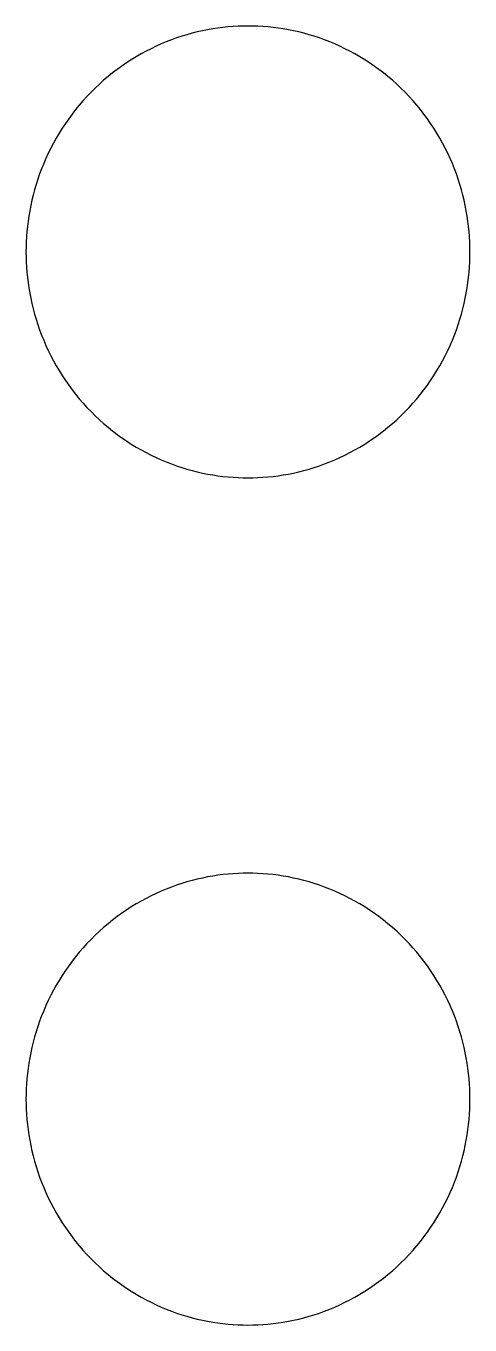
# Model space of a CAD drawing. Header units: millimetres. Extents: x 0 to 4030, y -54 to 2762.
# Drawn here: x 1723.18 to 1729.9, y 590.42 to 610.06 of the extents above; entities that cross this region are included whole.
import ezdxf

# ---------------------------------------------------------------- set-up
doc = ezdxf.new("R2010")
doc.units = ezdxf.units.MM
doc.header["$MEASUREMENT"] = 0
doc.layers.add('Utwórz2D linie widoczne', color=7, linetype='Continuous', true_color=0x000000)

msp = doc.modelspace()

# ---------------------------------------------------------------- linework, layer by layer
at = {"layer": 'Utwórz2D linie widoczne'}
for p, q in [((1725.927, 610.004), (1725.849, 609.989)), ((1726.005, 610.018), (1725.927, 610.004)), ((1726.083, 610.03), (1726.005, 610.018)), ((1726.16, 610.04), (1726.083, 610.03)), ((1726.237, 610.048), (1726.16, 610.04)), ((1726.313, 610.054), (1726.237, 610.048)), ((1726.389, 610.058), (1726.313, 610.054)), ((1726.464, 610.06), (1726.389, 610.058)), ((1726.538, 610.061), (1726.464, 610.06)), ((1726.613, 610.06), (1726.538, 610.061)), ((1726.688, 610.058), (1726.613, 610.06)), ((1726.764, 610.054), (1726.688, 610.058)), ((1726.84, 610.048), (1726.764, 610.054)), ((1726.917, 610.04), (1726.84, 610.048)), ((1726.994, 610.03), (1726.917, 610.04)), ((1727.072, 610.018), (1726.994, 610.03)), ((1727.149, 610.004), (1727.072, 610.018)), ((1727.227, 609.989), (1727.149, 610.004)), ((1725.302, 609.821), (1725.225, 609.789)), ((1725.38, 609.852), (1725.302, 609.821)), ((1725.458, 609.88), (1725.38, 609.852)), ((1725.536, 609.906), (1725.458, 609.88)), ((1725.614, 609.929), (1725.536, 609.906)), ((1725.693, 609.951), (1725.614, 609.929)), ((1725.771, 609.971), (1725.693, 609.951)), ((1725.849, 609.989), (1725.771, 609.971)), ((1727.306, 609.971), (1727.227, 609.989)), ((1727.384, 609.951), (1727.306, 609.971)), ((1727.462, 609.929), (1727.384, 609.951)), ((1727.541, 609.906), (1727.462, 609.929)), ((1727.619, 609.88), (1727.541, 609.906)), ((1727.697, 609.852), (1727.619, 609.88)), ((1727.774, 609.821), (1727.697, 609.852)), ((1727.852, 609.789), (1727.774, 609.821)), ((1724.921, 609.639), (1724.847, 609.596)), ((1724.996, 609.68), (1724.921, 609.639)), ((1725.072, 609.718), (1724.996, 609.68)), ((1725.148, 609.755), (1725.072, 609.718)), ((1725.225, 609.789), (1725.148, 609.755)), ((1727.929, 609.755), (1727.852, 609.789)), ((1728.005, 609.718), (1727.929, 609.755)), ((1728.081, 609.68), (1728.005, 609.718)), ((1728.156, 609.639), (1728.081, 609.68)), ((1728.23, 609.596), (1728.156, 609.639)), ((1724.559, 609.405), (1724.49, 609.352)), ((1724.629, 609.456), (1724.559, 609.405)), ((1724.701, 609.504), (1724.629, 609.456)), ((1724.773, 609.551), (1724.701, 609.504)), ((1724.847, 609.596), (1724.773, 609.551)), ((1728.303, 609.551), (1728.23, 609.596)), ((1728.376, 609.504), (1728.303, 609.551)), ((1728.447, 609.456), (1728.376, 609.504)), ((1728.518, 609.405), (1728.447, 609.456)), ((1728.587, 609.352), (1728.518, 609.405)), ((1724.355, 609.241), (1724.29, 609.182)), ((1724.422, 609.297), (1724.355, 609.241)), ((1724.49, 609.352), (1724.422, 609.297)), ((1728.655, 609.297), (1728.587, 609.352)), ((1728.722, 609.241), (1728.655, 609.297)), ((1728.787, 609.182), (1728.722, 609.241)), ((1724.164, 609.061), (1724.103, 608.997)), ((1724.226, 609.122), (1724.164, 609.061)), ((1724.29, 609.182), (1724.226, 609.122)), ((1728.851, 609.122), (1728.787, 609.182)), ((1728.913, 609.061), (1728.851, 609.122)), ((1728.974, 608.997), (1728.913, 609.061)), ((1723.987, 608.866), (1723.931, 608.798)), ((1724.044, 608.932), (1723.987, 608.866)), ((1724.103, 608.997), (1724.044, 608.932)), ((1729.033, 608.932), (1728.974, 608.997)), ((1729.09, 608.866), (1729.033, 608.932)), ((1729.145, 608.798), (1729.09, 608.866)), ((1723.826, 608.659), (1723.776, 608.587)), ((1723.877, 608.729), (1723.826, 608.659)), ((1723.931, 608.798), (1723.877, 608.729)), ((1729.199, 608.729), (1729.145, 608.798)), ((1729.251, 608.659), (1729.199, 608.729)), ((1729.301, 608.587), (1729.251, 608.659)), ((1723.681, 608.441), (1723.637, 608.366)), ((1723.728, 608.514), (1723.681, 608.441)), ((1723.776, 608.587), (1723.728, 608.514)), ((1729.349, 608.514), (1729.301, 608.587)), ((1729.395, 608.441), (1729.349, 608.514)), ((1729.439, 608.366), (1729.395, 608.441)), ((1723.595, 608.29), (1723.555, 608.214)), ((1723.637, 608.366), (1723.595, 608.29)), ((1729.481, 608.29), (1729.439, 608.366)), ((1729.521, 608.214), (1729.481, 608.29)), ((1723.481, 608.059), (1723.448, 607.981)), ((1723.517, 608.137), (1723.481, 608.059)), ((1723.555, 608.214), (1723.517, 608.137)), ((1729.559, 608.137), (1729.521, 608.214)), ((1729.595, 608.059), (1729.559, 608.137)), ((1729.629, 607.981), (1729.595, 608.059)), ((1723.416, 607.902), (1723.386, 607.823)), ((1723.448, 607.981), (1723.416, 607.902)), ((1729.661, 607.902), (1729.629, 607.981)), ((1729.69, 607.823), (1729.661, 607.902)), ((1723.333, 607.664), (1723.31, 607.585)), ((1723.359, 607.744), (1723.333, 607.664)), ((1723.386, 607.823), (1723.359, 607.744)), ((1729.718, 607.744), (1729.69, 607.823)), ((1729.743, 607.664), (1729.718, 607.744)), ((1729.767, 607.585), (1729.743, 607.664)), ((1723.288, 607.505), (1723.269, 607.425)), ((1723.31, 607.585), (1723.288, 607.505)), ((1729.788, 607.505), (1729.767, 607.585)), ((1729.808, 607.425), (1729.788, 607.505)), ((1723.236, 607.266), (1723.223, 607.187)), ((1723.252, 607.346), (1723.236, 607.266)), ((1723.269, 607.425), (1723.252, 607.346)), ((1729.825, 607.346), (1729.808, 607.425)), ((1729.84, 607.266), (1729.825, 607.346)), ((1729.854, 607.187), (1729.84, 607.266)), ((1723.211, 607.108), (1723.202, 607.03)), ((1723.223, 607.187), (1723.211, 607.108)), ((1729.865, 607.108), (1729.854, 607.187)), ((1729.875, 607.03), (1729.865, 607.108)), ((1723.188, 606.874), (1723.183, 606.797)), ((1723.194, 606.952), (1723.188, 606.874)), ((1723.202, 607.03), (1723.194, 606.952)), ((1729.883, 606.952), (1729.875, 607.03)), ((1729.889, 606.874), (1729.883, 606.952)), ((1729.893, 606.797), (1729.889, 606.874)), ((1723.181, 606.721), (1723.18, 606.645)), ((1723.183, 606.797), (1723.181, 606.721)), ((1729.896, 606.721), (1729.893, 606.797)), ((1729.896, 606.645), (1729.896, 606.721)), ((1723.18, 606.645), (1723.181, 606.569)), ((1723.181, 606.569), (1723.183, 606.492)), ((1723.183, 606.492), (1723.188, 606.415)), ((1729.889, 606.415), (1729.893, 606.492)), ((1729.893, 606.492), (1729.896, 606.569)), ((1729.896, 606.569), (1729.896, 606.645)), ((1723.188, 606.415), (1723.194, 606.338)), ((1723.194, 606.338), (1723.202, 606.26)), ((1729.875, 606.26), (1729.883, 606.338)), ((1729.883, 606.338), (1729.889, 606.415)), ((1723.202, 606.26), (1723.211, 606.181)), ((1723.211, 606.181), (1723.223, 606.102)), ((1723.223, 606.102), (1723.236, 606.023)), ((1729.84, 606.023), (1729.854, 606.102)), ((1729.854, 606.102), (1729.865, 606.181)), ((1729.865, 606.181), (1729.875, 606.26)), ((1723.236, 606.023), (1723.252, 605.944)), ((1723.252, 605.944), (1723.269, 605.864)), ((1729.808, 605.864), (1729.825, 605.944)), ((1729.825, 605.944), (1729.84, 606.023)), ((1723.269, 605.864), (1723.288, 605.784)), ((1723.288, 605.784), (1723.31, 605.705)), ((1723.31, 605.705), (1723.333, 605.625)), ((1729.743, 605.625), (1729.767, 605.705)), ((1729.767, 605.705), (1729.788, 605.784)), ((1729.788, 605.784), (1729.808, 605.864)), ((1723.333, 605.625), (1723.359, 605.545)), ((1723.359, 605.545), (1723.386, 605.466)), ((1729.69, 605.466), (1729.718, 605.545)), ((1729.718, 605.545), (1729.743, 605.625)), ((1723.386, 605.466), (1723.416, 605.387)), ((1723.416, 605.387), (1723.448, 605.308)), ((1723.448, 605.308), (1723.481, 605.23)), ((1729.595, 605.23), (1729.629, 605.308)), ((1729.629, 605.308), (1729.661, 605.387)), ((1729.661, 605.387), (1729.69, 605.466)), ((1723.481, 605.23), (1723.517, 605.153)), ((1723.517, 605.153), (1723.555, 605.075)), ((1729.521, 605.075), (1729.559, 605.153)), ((1729.559, 605.153), (1729.595, 605.23)), ((1723.555, 605.075), (1723.595, 604.999)), ((1723.595, 604.999), (1723.637, 604.924)), ((1723.637, 604.924), (1723.681, 604.849)), ((1729.395, 604.849), (1729.439, 604.924)), ((1729.439, 604.924), (1729.481, 604.999)), ((1729.481, 604.999), (1729.521, 605.075)), ((1723.681, 604.849), (1723.728, 604.775)), ((1723.728, 604.775), (1723.776, 604.702)), ((1723.776, 604.702), (1723.826, 604.631)), ((1729.251, 604.631), (1729.301, 604.702)), ((1729.301, 604.702), (1729.349, 604.775)), ((1729.349, 604.775), (1729.395, 604.849)), ((1723.826, 604.631), (1723.877, 604.56)), ((1723.877, 604.56), (1723.931, 604.491)), ((1729.145, 604.491), (1729.199, 604.56)), ((1729.199, 604.56), (1729.251, 604.631)), ((1723.931, 604.491), (1723.987, 604.423)), ((1723.987, 604.423), (1724.044, 604.357)), ((1724.044, 604.357), (1724.103, 604.292)), ((1728.974, 604.292), (1729.033, 604.357)), ((1729.033, 604.357), (1729.09, 604.423)), ((1729.09, 604.423), (1729.145, 604.491)), ((1724.103, 604.292), (1724.164, 604.229)), ((1724.164, 604.229), (1724.226, 604.167)), ((1724.226, 604.167), (1724.29, 604.107)), ((1724.29, 604.107), (1724.355, 604.049)), ((1728.722, 604.049), (1728.787, 604.107)), ((1728.787, 604.107), (1728.851, 604.167)), ((1728.851, 604.167), (1728.913, 604.229)), ((1728.913, 604.229), (1728.974, 604.292)), ((1724.355, 604.049), (1724.422, 603.992)), ((1724.422, 603.992), (1724.49, 603.938)), ((1724.49, 603.938), (1724.559, 603.885)), ((1728.518, 603.885), (1728.587, 603.938)), ((1728.587, 603.938), (1728.655, 603.992)), ((1728.655, 603.992), (1728.722, 604.049)), ((1724.559, 603.885), (1724.629, 603.834)), ((1724.629, 603.834), (1724.701, 603.785)), ((1724.701, 603.785), (1724.773, 603.738)), ((1724.773, 603.738), (1724.847, 603.693)), ((1728.23, 603.693), (1728.303, 603.738)), ((1728.303, 603.738), (1728.376, 603.785)), ((1728.376, 603.785), (1728.447, 603.834)), ((1728.447, 603.834), (1728.518, 603.885)), ((1724.847, 603.693), (1724.921, 603.651)), ((1724.921, 603.651), (1724.996, 603.61)), ((1724.996, 603.61), (1725.072, 603.571)), ((1725.072, 603.571), (1725.148, 603.535)), ((1725.148, 603.535), (1725.225, 603.5)), ((1727.852, 603.5), (1727.929, 603.535)), ((1727.929, 603.535), (1728.005, 603.571)), ((1728.005, 603.571), (1728.081, 603.61)), ((1728.081, 603.61), (1728.156, 603.651)), ((1728.156, 603.651), (1728.23, 603.693)), ((1725.225, 603.5), (1725.302, 603.468)), ((1725.302, 603.468), (1725.38, 603.438)), ((1725.38, 603.438), (1725.458, 603.41)), ((1725.458, 603.41), (1725.536, 603.384)), ((1725.536, 603.384), (1725.614, 603.36)), ((1725.614, 603.36), (1725.693, 603.338)), ((1725.693, 603.338), (1725.771, 603.319)), ((1725.771, 603.319), (1725.849, 603.301)), ((1727.227, 603.301), (1727.306, 603.319)), ((1727.306, 603.319), (1727.384, 603.338)), ((1727.384, 603.338), (1727.462, 603.36)), ((1727.462, 603.36), (1727.541, 603.384)), ((1727.541, 603.384), (1727.619, 603.41)), ((1727.619, 603.41), (1727.697, 603.438)), ((1727.697, 603.438), (1727.774, 603.468)), ((1727.774, 603.468), (1727.852, 603.5)), ((1725.849, 603.301), (1725.927, 603.285)), ((1725.927, 603.285), (1726.005, 603.271)), ((1726.005, 603.271), (1726.083, 603.26)), ((1726.083, 603.26), (1726.16, 603.25)), ((1726.16, 603.25), (1726.237, 603.242)), ((1726.237, 603.242), (1726.313, 603.236)), ((1726.313, 603.236), (1726.389, 603.232)), ((1726.389, 603.232), (1726.464, 603.229)), ((1726.464, 603.229), (1726.538, 603.228)), ((1726.538, 603.228), (1726.613, 603.229)), ((1726.613, 603.229), (1726.688, 603.232)), ((1726.688, 603.232), (1726.764, 603.236)), ((1726.764, 603.236), (1726.84, 603.242)), ((1726.84, 603.242), (1726.917, 603.25)), ((1726.917, 603.25), (1726.994, 603.26)), ((1726.994, 603.26), (1727.072, 603.271)), ((1727.072, 603.271), (1727.149, 603.285)), ((1727.149, 603.285), (1727.227, 603.301)), ((1726.16, 597.227), (1726.083, 597.217)), ((1726.237, 597.235), (1726.16, 597.227)), ((1726.313, 597.241), (1726.237, 597.235)), ((1726.389, 597.246), (1726.313, 597.241)), ((1726.464, 597.248), (1726.389, 597.246)), ((1726.538, 597.249), (1726.464, 597.248)), ((1726.613, 597.248), (1726.538, 597.249)), ((1726.688, 597.246), (1726.613, 597.248)), ((1726.764, 597.241), (1726.688, 597.246)), ((1726.84, 597.235), (1726.764, 597.241)), ((1726.917, 597.227), (1726.84, 597.235)), ((1726.994, 597.217), (1726.917, 597.227)), ((1725.38, 597.039), (1725.302, 597.009)), ((1725.458, 597.067), (1725.38, 597.039)), ((1725.536, 597.093), (1725.458, 597.067)), ((1725.614, 597.117), (1725.536, 597.093)), ((1725.693, 597.139), (1725.614, 597.117)), ((1725.771, 597.159), (1725.693, 597.139)), ((1725.849, 597.176), (1725.771, 597.159)), ((1725.927, 597.192), (1725.849, 597.176)), ((1726.005, 597.206), (1725.927, 597.192)), ((1726.083, 597.217), (1726.005, 597.206)), ((1727.072, 597.206), (1726.994, 597.217)), ((1727.149, 597.192), (1727.072, 597.206)), ((1727.227, 597.176), (1727.149, 597.192)), ((1727.306, 597.159), (1727.227, 597.176)), ((1727.384, 597.139), (1727.306, 597.159)), ((1727.462, 597.117), (1727.384, 597.139)), ((1727.541, 597.093), (1727.462, 597.117)), ((1727.619, 597.067), (1727.541, 597.093)), ((1727.697, 597.039), (1727.619, 597.067)), ((1727.774, 597.009), (1727.697, 597.039)), ((1724.996, 596.867), (1724.921, 596.827)), ((1725.072, 596.906), (1724.996, 596.867)), ((1725.148, 596.942), (1725.072, 596.906)), ((1725.225, 596.977), (1725.148, 596.942)), ((1725.302, 597.009), (1725.225, 596.977)), ((1727.852, 596.977), (1727.774, 597.009)), ((1727.929, 596.942), (1727.852, 596.977)), ((1728.005, 596.906), (1727.929, 596.942)), ((1728.081, 596.867), (1728.005, 596.906)), ((1728.156, 596.827), (1728.081, 596.867)), ((1724.629, 596.643), (1724.559, 596.592)), ((1724.701, 596.692), (1724.629, 596.643)), ((1724.773, 596.739), (1724.701, 596.692)), ((1724.847, 596.784), (1724.773, 596.739)), ((1724.921, 596.827), (1724.847, 596.784)), ((1728.23, 596.784), (1728.156, 596.827)), ((1728.303, 596.739), (1728.23, 596.784)), ((1728.376, 596.692), (1728.303, 596.739)), ((1728.447, 596.643), (1728.376, 596.692)), ((1728.518, 596.592), (1728.447, 596.643)), ((1724.422, 596.485), (1724.355, 596.428)), ((1724.49, 596.54), (1724.422, 596.485)), ((1724.559, 596.592), (1724.49, 596.54)), ((1728.587, 596.54), (1728.518, 596.592)), ((1728.655, 596.485), (1728.587, 596.54)), ((1728.722, 596.428), (1728.655, 596.485)), ((1724.164, 596.248), (1724.103, 596.185)), ((1724.226, 596.31), (1724.164, 596.248)), ((1724.29, 596.37), (1724.226, 596.31)), ((1724.355, 596.428), (1724.29, 596.37)), ((1728.787, 596.37), (1728.722, 596.428)), ((1728.851, 596.31), (1728.787, 596.37)), ((1728.913, 596.248), (1728.851, 596.31)), ((1728.974, 596.185), (1728.913, 596.248)), ((1723.987, 596.054), (1723.931, 595.986)), ((1724.044, 596.12), (1723.987, 596.054)), ((1724.103, 596.185), (1724.044, 596.12)), ((1729.033, 596.12), (1728.974, 596.185)), ((1729.09, 596.054), (1729.033, 596.12)), ((1729.145, 595.986), (1729.09, 596.054)), ((1723.877, 595.917), (1723.826, 595.846)), ((1723.931, 595.986), (1723.877, 595.917)), ((1729.199, 595.917), (1729.145, 595.986)), ((1729.251, 595.846), (1729.199, 595.917)), ((1723.728, 595.702), (1723.681, 595.628)), ((1723.776, 595.775), (1723.728, 595.702)), ((1723.826, 595.846), (1723.776, 595.775)), ((1729.301, 595.775), (1729.251, 595.846)), ((1729.349, 595.702), (1729.301, 595.775)), ((1729.395, 595.628), (1729.349, 595.702)), ((1723.595, 595.478), (1723.555, 595.402)), ((1723.637, 595.554), (1723.595, 595.478)), ((1723.681, 595.628), (1723.637, 595.554)), ((1729.439, 595.554), (1729.395, 595.628)), ((1729.481, 595.478), (1729.439, 595.554)), ((1729.521, 595.402), (1729.481, 595.478)), ((1723.517, 595.325), (1723.481, 595.247)), ((1723.555, 595.402), (1723.517, 595.325)), ((1729.559, 595.325), (1729.521, 595.402)), ((1729.595, 595.247), (1729.559, 595.325)), ((1723.416, 595.09), (1723.386, 595.011)), ((1723.448, 595.169), (1723.416, 595.09)), ((1723.481, 595.247), (1723.448, 595.169)), ((1729.629, 595.169), (1729.595, 595.247)), ((1729.661, 595.09), (1729.629, 595.169)), ((1729.69, 595.011), (1729.661, 595.09)), ((1723.359, 594.932), (1723.333, 594.852)), ((1723.386, 595.011), (1723.359, 594.932)), ((1729.718, 594.932), (1729.69, 595.011)), ((1729.743, 594.852), (1729.718, 594.932)), ((1723.288, 594.693), (1723.269, 594.613)), ((1723.31, 594.773), (1723.288, 594.693)), ((1723.333, 594.852), (1723.31, 594.773)), ((1729.767, 594.773), (1729.743, 594.852)), ((1729.788, 594.693), (1729.767, 594.773)), ((1729.808, 594.613), (1729.788, 594.693)), ((1723.252, 594.534), (1723.236, 594.454)), ((1723.269, 594.613), (1723.252, 594.534)), ((1729.825, 594.534), (1729.808, 594.613)), ((1729.84, 594.454), (1729.825, 594.534)), ((1723.211, 594.296), (1723.202, 594.218)), ((1723.223, 594.375), (1723.211, 594.296)), ((1723.236, 594.454), (1723.223, 594.375)), ((1729.854, 594.375), (1729.84, 594.454)), ((1729.865, 594.296), (1729.854, 594.375)), ((1729.875, 594.218), (1729.865, 594.296)), ((1723.194, 594.139), (1723.188, 594.062)), ((1723.202, 594.218), (1723.194, 594.139)), ((1729.883, 594.139), (1729.875, 594.218)), ((1729.889, 594.062), (1729.883, 594.139)), ((1723.181, 593.908), (1723.18, 593.832)), ((1723.183, 593.985), (1723.181, 593.908)), ((1723.188, 594.062), (1723.183, 593.985)), ((1729.893, 593.985), (1729.889, 594.062)), ((1729.896, 593.908), (1729.893, 593.985)), ((1729.896, 593.832), (1729.896, 593.908)), ((1723.18, 593.832), (1723.181, 593.757)), ((1723.181, 593.757), (1723.183, 593.68)), ((1729.893, 593.68), (1729.896, 593.757)), ((1729.896, 593.757), (1729.896, 593.832)), ((1723.183, 593.68), (1723.188, 593.603)), ((1723.188, 593.603), (1723.194, 593.525)), ((1723.194, 593.525), (1723.202, 593.447)), ((1729.875, 593.447), (1729.883, 593.525)), ((1729.883, 593.525), (1729.889, 593.603)), ((1729.889, 593.603), (1729.893, 593.68)), ((1723.202, 593.447), (1723.211, 593.369)), ((1723.211, 593.369), (1723.223, 593.29)), ((1729.854, 593.29), (1729.865, 593.369)), ((1729.865, 593.369), (1729.875, 593.447)), ((1723.223, 593.29), (1723.236, 593.211)), ((1723.236, 593.211), (1723.252, 593.131)), ((1723.252, 593.131), (1723.269, 593.052)), ((1729.808, 593.052), (1729.825, 593.131)), ((1729.825, 593.131), (1729.84, 593.211)), ((1729.84, 593.211), (1729.854, 593.29)), ((1723.269, 593.052), (1723.288, 592.972)), ((1723.288, 592.972), (1723.31, 592.892)), ((1729.767, 592.892), (1729.788, 592.972)), ((1729.788, 592.972), (1729.808, 593.052)), ((1723.31, 592.892), (1723.333, 592.813)), ((1723.333, 592.813), (1723.359, 592.733)), ((1723.359, 592.733), (1723.386, 592.654)), ((1729.69, 592.654), (1729.718, 592.733)), ((1729.718, 592.733), (1729.743, 592.813)), ((1729.743, 592.813), (1729.767, 592.892)), ((1723.386, 592.654), (1723.416, 592.575)), ((1723.416, 592.575), (1723.448, 592.496)), ((1729.629, 592.496), (1729.661, 592.575)), ((1729.661, 592.575), (1729.69, 592.654)), ((1723.448, 592.496), (1723.481, 592.418)), ((1723.481, 592.418), (1723.517, 592.34)), ((1723.517, 592.34), (1723.555, 592.263)), ((1729.521, 592.263), (1729.559, 592.34)), ((1729.559, 592.34), (1729.595, 592.418)), ((1729.595, 592.418), (1729.629, 592.496)), ((1723.555, 592.263), (1723.595, 592.187)), ((1723.595, 592.187), (1723.637, 592.111)), ((1729.439, 592.111), (1729.481, 592.187)), ((1729.481, 592.187), (1729.521, 592.263)), ((1723.637, 592.111), (1723.681, 592.037)), ((1723.681, 592.037), (1723.728, 591.963)), ((1723.728, 591.963), (1723.776, 591.89)), ((1729.301, 591.89), (1729.349, 591.963)), ((1729.349, 591.963), (1729.395, 592.037)), ((1729.395, 592.037), (1729.439, 592.111)), ((1723.776, 591.89), (1723.826, 591.819)), ((1723.826, 591.819), (1723.877, 591.748)), ((1723.877, 591.748), (1723.931, 591.679)), ((1729.145, 591.679), (1729.199, 591.748)), ((1729.199, 591.748), (1729.251, 591.819)), ((1729.251, 591.819), (1729.301, 591.89)), ((1723.931, 591.679), (1723.987, 591.611)), ((1723.987, 591.611), (1724.044, 591.545)), ((1724.044, 591.545), (1724.103, 591.48)), ((1728.974, 591.48), (1729.033, 591.545)), ((1729.033, 591.545), (1729.09, 591.611)), ((1729.09, 591.611), (1729.145, 591.679)), ((1724.103, 591.48), (1724.164, 591.417)), ((1724.164, 591.417), (1724.226, 591.355)), ((1724.226, 591.355), (1724.29, 591.295)), ((1728.787, 591.295), (1728.851, 591.355)), ((1728.851, 591.355), (1728.913, 591.417)), ((1728.913, 591.417), (1728.974, 591.48)), ((1724.29, 591.295), (1724.355, 591.236)), ((1724.355, 591.236), (1724.422, 591.18)), ((1724.422, 591.18), (1724.49, 591.125)), ((1728.587, 591.125), (1728.655, 591.18)), ((1728.655, 591.18), (1728.722, 591.236)), ((1728.722, 591.236), (1728.787, 591.295)), ((1724.49, 591.125), (1724.559, 591.072)), ((1724.559, 591.072), (1724.629, 591.022)), ((1724.629, 591.022), (1724.701, 590.973)), ((1724.701, 590.973), (1724.773, 590.926)), ((1728.303, 590.926), (1728.376, 590.973)), ((1728.376, 590.973), (1728.447, 591.022)), ((1728.447, 591.022), (1728.518, 591.072)), ((1728.518, 591.072), (1728.587, 591.125)), ((1724.773, 590.926), (1724.847, 590.881)), ((1724.847, 590.881), (1724.921, 590.838)), ((1724.921, 590.838), (1724.996, 590.798)), ((1724.996, 590.798), (1725.072, 590.759)), ((1725.072, 590.759), (1725.148, 590.722)), ((1727.929, 590.722), (1728.005, 590.759)), ((1728.005, 590.759), (1728.081, 590.798)), ((1728.081, 590.798), (1728.156, 590.838)), ((1728.156, 590.838), (1728.23, 590.881)), ((1728.23, 590.881), (1728.303, 590.926)), ((1725.148, 590.722), (1725.225, 590.688)), ((1725.225, 590.688), (1725.302, 590.656)), ((1725.302, 590.656), (1725.38, 590.626)), ((1725.38, 590.626), (1725.458, 590.597)), ((1725.458, 590.597), (1725.536, 590.572)), ((1725.536, 590.572), (1725.614, 590.548)), ((1725.614, 590.548), (1725.693, 590.526)), ((1727.384, 590.526), (1727.462, 590.548)), ((1727.462, 590.548), (1727.541, 590.572)), ((1727.541, 590.572), (1727.619, 590.597)), ((1727.619, 590.597), (1727.697, 590.626)), ((1727.697, 590.626), (1727.774, 590.656)), ((1727.774, 590.656), (1727.852, 590.688)), ((1727.852, 590.688), (1727.929, 590.722)), ((1725.693, 590.526), (1725.771, 590.506)), ((1725.771, 590.506), (1725.849, 590.489)), ((1725.849, 590.489), (1725.927, 590.473)), ((1725.927, 590.473), (1726.005, 590.459)), ((1726.005, 590.459), (1726.083, 590.447)), ((1726.083, 590.447), (1726.16, 590.438)), ((1726.16, 590.438), (1726.237, 590.43)), ((1726.237, 590.43), (1726.313, 590.424)), ((1726.313, 590.424), (1726.389, 590.419)), ((1726.389, 590.419), (1726.464, 590.417)), ((1726.464, 590.417), (1726.538, 590.416)), ((1726.538, 590.416), (1726.613, 590.417)), ((1726.613, 590.417), (1726.688, 590.419)), ((1726.688, 590.419), (1726.764, 590.424)), ((1726.764, 590.424), (1726.84, 590.43)), ((1726.84, 590.43), (1726.917, 590.438)), ((1726.917, 590.438), (1726.994, 590.447)), ((1726.994, 590.447), (1727.072, 590.459)), ((1727.072, 590.459), (1727.149, 590.473)), ((1727.149, 590.473), (1727.227, 590.489)), ((1727.227, 590.489), (1727.306, 590.506)), ((1727.306, 590.506), (1727.384, 590.526))]:
    msp.add_line(p, q, dxfattribs=at)

doc.saveas('drawing.dxf')
